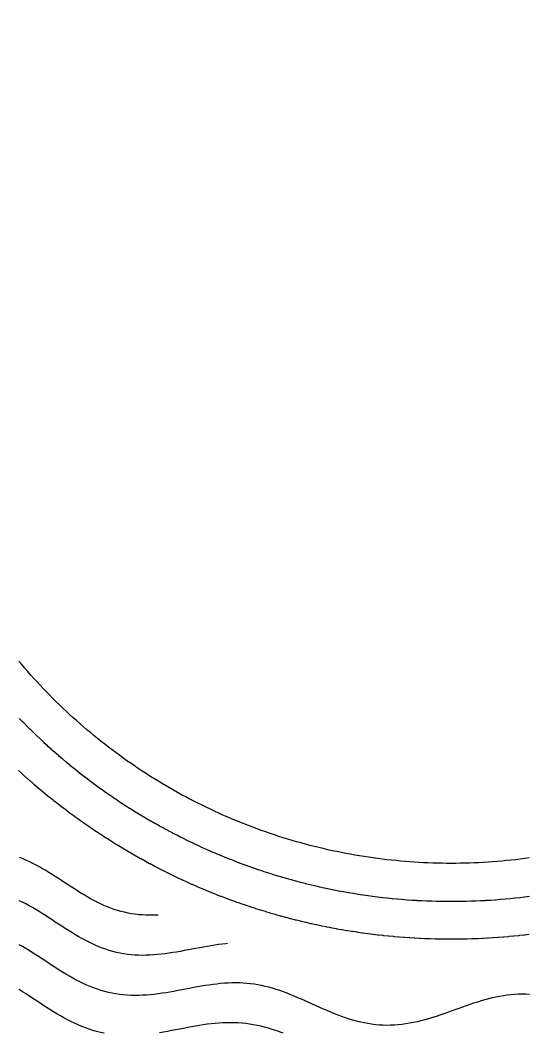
# Model space of a CAD drawing. Header units: millimetres. Extents: x -17.8 to 17.8, y -17.8 to 17.8.
# Drawn here: x -3.41 to 0.59, y -13.78 to -5.78 of the extents above; entities that cross this region are included whole.
import ezdxf

# ---------------------------------------------------------------- set-up
doc = ezdxf.new("R2010")
doc.units = ezdxf.units.MM
for name, color, linetype in [('ALTIN', 2, 'Continuous'), ('DOKU', 8, 'Continuous'), ('KESIM', 1, 'Continuous')]:
    doc.layers.add(name, color=color, linetype=linetype)

msp = doc.modelspace()

# ---------------------------------------------------------------- linework, layer by layer
at = {"layer": 'ALTIN'}
for points in [[(-3.4124, -11.2964), (-3.387, -11.3225), (-3.3853, -11.3242), (-3.3596, -11.3501), (-3.3579, -11.3518), (-3.332, -11.3775), (-3.3303, -11.3792), (-3.3042, -11.4046), (-3.3025, -11.4063), (-3.2762, -11.4315), (-3.2744, -11.4332), (-3.248, -11.4582), (-3.2462, -11.4599), (-3.2195, -11.4847), (-3.2177, -11.4863), (-3.1908, -11.5109), (-3.189, -11.5125), (-3.1619, -11.5369), (-3.1601, -11.5385), (-3.1328, -11.5626), (-3.131, -11.5642), (-3.1035, -11.5881), (-3.1016, -11.5897), (-3.074, -11.6134), (-3.0721, -11.615), (-3.0442, -11.6384), (-3.0424, -11.64), (-3.0143, -11.6632), (-3.0124, -11.6648), (-2.9842, -11.6878), (-2.9823, -11.6893), (-2.9538, -11.712), (-2.9519, -11.7136), (-2.9233, -11.7361), (-2.9214, -11.7376), (-2.8926, -11.7599), (-2.8906, -11.7614), (-2.8617, -11.7834), (-2.8597, -11.7849), (-2.8306, -11.8067), (-2.8286, -11.8082), (-2.7993, -11.8297), (-2.7973, -11.8312), (-2.7678, -11.8525), (-2.7658, -11.8539), (-2.7361, -11.875), (-2.7341, -11.8764), (-2.7042, -11.8973), (-2.7022, -11.8987), (-2.6722, -11.9193), (-2.6702, -11.9206), (-2.64, -11.941), (-2.6379, -11.9424), (-2.6076, -11.9625), (-2.6055, -11.9638), (-2.575, -11.9837), (-2.573, -11.985), (-2.5423, -12.0046), (-2.5402, -12.0059), (-2.5094, -12.0253), (-2.5073, -12.0266), (-2.4763, -12.0457), (-2.4742, -12.0469), (-2.443, -12.0658), (-2.4409, -12.067), (-2.4096, -12.0856), (-2.4075, -12.0869), (-2.3761, -12.1052), (-2.3739, -12.1064), (-2.3423, -12.1245), (-2.3402, -12.1257), (-2.3084, -12.1435), (-2.3063, -12.1447), (-2.2744, -12.1623), (-2.2723, -12.1635), (-2.2402, -12.1807), (-2.2381, -12.1819), (-2.2059, -12.1989), (-2.2037, -12.2001), (-2.1714, -12.2168), (-2.1692, -12.218), (-2.1367, -12.2345), (-2.1346, -12.2356), (-2.102, -12.2518), (-2.0998, -12.2529), (-2.0671, -12.2689), (-2.0648, -12.2699), (-2.032, -12.2856), (-2.0298, -12.2867), (-1.9968, -12.3021), (-1.9946, -12.3031), (-1.9615, -12.3183), (-1.9592, -12.3193), (-1.926, -12.3342), (-1.9238, -12.3352), (-1.8904, -12.3498), (-1.8882, -12.3508), (-1.8547, -12.3651), (-1.8525, -12.3661), (-1.8189, -12.3802), (-1.8166, -12.3811), (-1.7829, -12.3949), (-1.7806, -12.3958), (-1.7468, -12.4093), (-1.7446, -12.4102), (-1.7106, -12.4235), (-1.7084, -12.4244), (-1.6743, -12.4373), (-1.672, -12.4382), (-1.6379, -12.4509), (-1.6356, -12.4517), (-1.6014, -12.4641), (-1.5991, -12.4649), (-1.5647, -12.4771), (-1.5624, -12.4779), (-1.528, -12.4897), (-1.5257, -12.4905), (-1.4912, -12.5021), (-1.4888, -12.5028), (-1.4542, -12.5141), (-1.4519, -12.5149), (-1.4172, -12.5259), (-1.4148, -12.5266), (-1.38, -12.5373), (-1.3777, -12.538), (-1.3428, -12.5484), (-1.3404, -12.5491), (-1.3055, -12.5593), (-1.3031, -12.56), (-1.2681, -12.5698), (-1.2657, -12.5705), (-1.2306, -12.58), (-1.2282, -12.5807), (-1.193, -12.5899), (-1.1906, -12.5906), (-1.1553, -12.5995), (-1.153, -12.6001), (-1.1176, -12.6088), (-1.1152, -12.6094), (-1.0798, -12.6178), (-1.0774, -12.6184), (-1.0419, -12.6265), (-1.0395, -12.6271), (-1.004, -12.6349), (-1.0016, -12.6354), (-0.966, -12.6429), (-0.9636, -12.6434), (-0.9279, -12.6507), (-0.9255, -12.6512), (-0.8897, -12.6581), (-0.8873, -12.6586), (-0.8515, -12.6652), (-0.8491, -12.6657), (-0.8133, -12.6721), (-0.8109, -12.6725), (-0.775, -12.6786), (-0.7725, -12.679), (-0.7366, -12.6847), (-0.7342, -12.6851), (-0.6982, -12.6906), (-0.6958, -12.691), (-0.6597, -12.6962), (-0.6573, -12.6965), (-0.6212, -12.7014), (-0.6188, -12.7017), (-0.5827, -12.7063), (-0.5802, -12.7066), (-0.5441, -12.7109), (-0.5416, -12.7112), (-0.5055, -12.7152), (-0.503, -12.7155), (-0.4668, -12.7192), (-0.4644, -12.7194), (-0.4281, -12.7229), (-0.4257, -12.7231), (-0.3894, -12.7262), (-0.387, -12.7264), (-0.3507, -12.7292), (-0.3482, -12.7294), (-0.3119, -12.7319), (-0.3094, -12.7321), (-0.2731, -12.7343), (-0.2707, -12.7345), (-0.2343, -12.7364), (-0.2318, -12.7365), (-0.1955, -12.7382), (-0.193, -12.7383), (-0.1566, -12.7396), (-0.1542, -12.7397), (-0.1178, -12.7407), (-0.1153, -12.7408), (-0.0789, -12.7415), (-0.0765, -12.7416), (-0.0401, -12.742), (-0.0376, -12.742), (-0.0012, -12.7422), (0.0012, -12.7422), (0.0376, -12.742), (0.0401, -12.742), (0.0765, -12.7416), (0.0789, -12.7415), (0.1153, -12.7408), (0.1178, -12.7407), (0.1542, -12.7397), (0.1566, -12.7396), (0.193, -12.7383), (0.1955, -12.7382), (0.2318, -12.7365), (0.2343, -12.7364), (0.2707, -12.7345), (0.2731, -12.7343), (0.3094, -12.7321), (0.3119, -12.7319), (0.3482, -12.7294), (0.3507, -12.7292), (0.387, -12.7264), (0.3894, -12.7262), (0.4257, -12.7231), (0.4281, -12.7229), (0.4644, -12.7194), (0.4668, -12.7192), (0.503, -12.7155), (0.5055, -12.7152), (0.5416, -12.7112), (0.5441, -12.7109), (0.5802, -12.7066), (0.5827, -12.7063), (0.6188, -12.7017)], [(0.6157, -13.0045), (0.5796, -13.0088), (0.5747, -13.0094), (0.5385, -13.0134), (0.5336, -13.0139), (0.4974, -13.0176), (0.4925, -13.0181), (0.4563, -13.0215), (0.4514, -13.022), (0.4151, -13.0251), (0.4102, -13.0255), (0.3739, -13.0283), (0.3691, -13.0287), (0.3327, -13.0312), (0.3278, -13.0315), (0.2915, -13.0338), (0.2866, -13.0341), (0.2502, -13.036), (0.2453, -13.0362), (0.209, -13.0379), (0.2041, -13.0381), (0.1677, -13.0394), (0.1628, -13.0396), (0.1264, -13.0406), (0.1215, -13.0407), (0.0851, -13.0415), (0.0802, -13.0416), (0.0438, -13.042), (0.0389, -13.042), (0.0025, -13.0422), (-0.0025, -13.0422), (-0.0389, -13.042), (-0.0438, -13.042), (-0.0802, -13.0416), (-0.0851, -13.0415), (-0.1215, -13.0407), (-0.1264, -13.0406), (-0.1628, -13.0396), (-0.1677, -13.0394), (-0.2041, -13.0381), (-0.209, -13.0379), (-0.2453, -13.0362), (-0.2502, -13.036), (-0.2866, -13.0341), (-0.2915, -13.0338), (-0.3278, -13.0315), (-0.3327, -13.0312), (-0.3691, -13.0287), (-0.3739, -13.0283), (-0.4102, -13.0255), (-0.4151, -13.0251), (-0.4514, -13.022), (-0.4563, -13.0215), (-0.4925, -13.0181), (-0.4974, -13.0176), (-0.5336, -13.0139), (-0.5385, -13.0134), (-0.5747, -13.0094), (-0.5796, -13.0088), (-0.6157, -13.0045), (-0.6206, -13.0039), (-0.6567, -12.9993), (-0.6616, -12.9987), (-0.6977, -12.9938), (-0.7025, -12.9931), (-0.7386, -12.9879), (-0.7434, -12.9872), (-0.7794, -12.9817), (-0.7843, -12.9809), (-0.8202, -12.9751), (-0.825, -12.9743), (-0.8609, -12.9683), (-0.8658, -12.9674), (-0.9016, -12.9611), (-0.9064, -12.9602), (-0.9422, -12.9535), (-0.9471, -12.9526), (-0.9828, -12.9456), (-0.9876, -12.9447), (-1.0233, -12.9374), (-1.0281, -12.9364), (-1.0637, -12.9289), (-1.0685, -12.9279), (-1.1041, -12.92), (-1.1089, -12.919), (-1.1443, -12.9108), (-1.1491, -12.9097), (-1.1845, -12.9013), (-1.1893, -12.9002), (-1.2247, -12.8914), (-1.2294, -12.8903), (-1.2647, -12.8813), (-1.2695, -12.88), (-1.3047, -12.8708), (-1.3094, -12.8695), (-1.3445, -12.8599), (-1.3493, -12.8586), (-1.3843, -12.8488), (-1.389, -12.8474), (-1.424, -12.8373), (-1.4287, -12.8359), (-1.4636, -12.8255), (-1.4683, -12.824), (-1.5031, -12.8133), (-1.5078, -12.8119), (-1.5425, -12.8009), (-1.5471, -12.7994), (-1.5818, -12.7881), (-1.5864, -12.7865), (-1.6209, -12.775), (-1.6256, -12.7734), (-1.66, -12.7616), (-1.6647, -12.7599), (-1.699, -12.7478), (-1.7036, -12.7462), (-1.7378, -12.7338), (-1.7424, -12.7321), (-1.7766, -12.7194), (-1.7812, -12.7177), (-1.8152, -12.7047), (-1.8198, -12.7029), (-1.8537, -12.6897), (-1.8582, -12.6879), (-1.892, -12.6744), (-1.8966, -12.6725), (-1.9303, -12.6587), (-1.9348, -12.6568), (-1.9684, -12.6428), (-1.9729, -12.6409), (-2.0064, -12.6265), (-2.0109, -12.6246), (-2.0442, -12.6099), (-2.0487, -12.608), (-2.0819, -12.5931), (-2.0864, -12.591), (-2.1195, -12.5759), (-2.124, -12.5738), (-2.1569, -12.5584), (-2.1614, -12.5563), (-2.1942, -12.5406), (-2.1986, -12.5385), (-2.2314, -12.5225), (-2.2358, -12.5203), (-2.2683, -12.5041), (-2.2727, -12.5019), (-2.3052, -12.4854), (-2.3095, -12.4831), (-2.3419, -12.4664), (-2.3462, -12.4641), (-2.3784, -12.4471), (-2.3827, -12.4447), (-2.4148, -12.4274), (-2.4191, -12.4251), (-2.451, -12.4075), (-2.4552, -12.4052), (-2.487, -12.3873), (-2.4913, -12.3849), (-2.5229, -12.3669), (-2.5271, -12.3644), (-2.5586, -12.3461), (-2.5628, -12.3436), (-2.5941, -12.325), (-2.5983, -12.3225), (-2.6295, -12.3036), (-2.6337, -12.3011), (-2.6647, -12.282), (-2.6688, -12.2794), (-2.6997, -12.26), (-2.7038, -12.2574), (-2.7345, -12.2378), (-2.7386, -12.2351), (-2.7691, -12.2153), (-2.7732, -12.2126), (-2.8036, -12.1925), (-2.8077, -12.1898), (-2.8379, -12.1694), (-2.8419, -12.1666), (-2.8719, -12.146), (-2.876, -12.1433), (-2.9058, -12.1224), (-2.9098, -12.1196), (-2.9395, -12.0985), (-2.9435, -12.0956), (-2.973, -12.0743), (-2.977, -12.0714), (-3.0063, -12.0499), (-3.0102, -12.0469), (-3.0394, -12.0251), (-3.0433, -12.0222), (-3.0723, -12.0001), (-3.0762, -11.9971), (-3.105, -11.9749), (-3.1089, -11.9718), (-3.1375, -11.9493), (-3.1413, -11.9463), (-3.1697, -11.9235), (-3.1735, -11.9204), (-3.2018, -11.8975), (-3.2056, -11.8943), (-3.2336, -11.8711), (-3.2374, -11.868), (-3.2653, -11.8445), (-3.269, -11.8414), (-3.2967, -11.8177), (-3.3004, -11.8145), (-3.3278, -11.7906), (-3.3315, -11.7874), (-3.3588, -11.7633), (-3.3625, -11.76), (-3.3896, -11.7356), (-3.3932, -11.7324), (-3.4201, -11.7078)]]:
    msp.add_lwpolyline(points, dxfattribs=at)
at = {"layer": 'DOKU'}
for points in [[(-2.3166, -12.8506), (-2.3238, -12.851), (-2.353, -12.852), (-2.382, -12.8522), (-2.4109, -12.8516), (-2.4397, -12.8501), (-2.4683, -12.8478), (-2.4967, -12.8445), (-2.525, -12.8404), (-2.5531, -12.8353), (-2.581, -12.8292), (-2.6087, -12.8223), (-2.6362, -12.8144), (-2.6636, -12.8056), (-2.6907, -12.796), (-2.7176, -12.7855), (-2.7444, -12.7741), (-2.7709, -12.7621), (-2.7973, -12.7493), (-2.8235, -12.7358), (-2.8495, -12.7217), (-2.8753, -12.7071), (-2.901, -12.692), (-2.9266, -12.6765), (-2.952, -12.6606), (-2.9774, -12.6445), (-3.0026, -12.6281), (-3.0278, -12.6116), (-3.0529, -12.5951), (-3.078, -12.5786), (-3.103, -12.5622), (-3.1281, -12.546), (-3.1531, -12.53), (-3.1782, -12.5144), (-3.2034, -12.4991), (-3.2286, -12.4842), (-3.254, -12.4699), (-3.2794, -12.4561), (-3.305, -12.4429), (-3.3307, -12.4304), (-3.3566, -12.4186), (-3.3827, -12.4075), (-3.4089, -12.3971)], [(-1.768, -13.0768), (-1.7798, -13.0778), (-1.8093, -13.0809), (-1.8389, -13.0845), (-1.8686, -13.0887), (-1.8984, -13.0933), (-1.9283, -13.0983), (-1.9583, -13.1036), (-1.9884, -13.1091), (-2.0186, -13.1148), (-2.0488, -13.1206), (-2.079, -13.1264), (-2.1093, -13.1321), (-2.1396, -13.1377), (-2.1699, -13.143), (-2.2002, -13.1481), (-2.2305, -13.1528), (-2.2608, -13.157), (-2.291, -13.1607), (-2.3211, -13.1638), (-2.3512, -13.1663), (-2.3812, -13.1681), (-2.411, -13.1691), (-2.4408, -13.1693), (-2.4704, -13.1687), (-2.4999, -13.1672), (-2.5292, -13.1648), (-2.5583, -13.1615), (-2.5873, -13.1572), (-2.6161, -13.1519), (-2.6447, -13.1458), (-2.6731, -13.1386), (-2.7013, -13.1306), (-2.7293, -13.1216), (-2.7571, -13.1117), (-2.7847, -13.1009), (-2.8121, -13.0893), (-2.8393, -13.0769), (-2.8663, -13.0638), (-2.8931, -13.05), (-2.9198, -13.0356), (-2.9463, -13.0206), (-2.9726, -13.0051), (-2.9988, -12.9892), (-3.0249, -12.973), (-3.0508, -12.9564), (-3.0767, -12.9397), (-3.1025, -12.9228), (-3.1282, -12.9059), (-3.1539, -12.889), (-3.1796, -12.8722), (-3.2052, -12.8555), (-3.2309, -12.8392), (-3.2567, -12.8231), (-3.2824, -12.8075), (-3.3083, -12.7922), (-3.3343, -12.7776), (-3.3603, -12.7634), (-3.3865, -12.7499), (-3.4129, -12.7371)], [(0.6179, -13.4775), (0.5884, -13.4765), (0.5589, -13.4764), (0.5295, -13.4771), (0.5001, -13.4787), (0.4708, -13.4812), (0.4414, -13.4845), (0.4121, -13.4886), (0.3828, -13.4936), (0.3535, -13.4993), (0.3242, -13.5058), (0.2949, -13.513), (0.2655, -13.5208), (0.2362, -13.5292), (0.2068, -13.5382), (0.1773, -13.5476), (0.1479, -13.5574), (0.1184, -13.5676), (0.0889, -13.578), (0.0593, -13.5886), (0.0297, -13.5993), (0, -13.61), (-0.0297, -13.6206), (-0.0595, -13.6311), (-0.0893, -13.6414), (-0.1191, -13.6514), (-0.149, -13.661), (-0.179, -13.6701), (-0.2089, -13.6787), (-0.2389, -13.6867), (-0.2689, -13.694), (-0.2989, -13.7006), (-0.329, -13.7064), (-0.359, -13.7114), (-0.3891, -13.7155), (-0.4191, -13.7187), (-0.4492, -13.721), (-0.4792, -13.7223), (-0.5092, -13.7226), (-0.5391, -13.7219), (-0.5691, -13.7202), (-0.5989, -13.7176), (-0.6287, -13.7139), (-0.6585, -13.7093), (-0.6882, -13.7037), (-0.7178, -13.6973), (-0.7474, -13.69), (-0.7769, -13.6818), (-0.8063, -13.6729), (-0.8357, -13.6632), (-0.8649, -13.6529), (-0.8941, -13.642), (-0.9233, -13.6305), (-0.9523, -13.6186), (-0.9813, -13.6064), (-1.0102, -13.5938), (-1.039, -13.581), (-1.0678, -13.568), (-1.0966, -13.555), (-1.1253, -13.5421), (-1.1539, -13.5292), (-1.1825, -13.5165), (-1.2111, -13.504), (-1.2397, -13.4919), (-1.2683, -13.4802), (-1.2969, -13.469), (-1.3255, -13.4583), (-1.3542, -13.4482), (-1.3828, -13.4387), (-1.4115, -13.4299), (-1.4403, -13.4219), (-1.4691, -13.4147), (-1.4981, -13.4083), (-1.527, -13.4027), (-1.5561, -13.3979), (-1.5853, -13.394), (-1.6146, -13.391), (-1.6439, -13.3888), (-1.6734, -13.3875), (-1.703, -13.387), (-1.7328, -13.3873), (-1.7626, -13.3884), (-1.7926, -13.3902), (-1.8227, -13.3927), (-1.8529, -13.3959), (-1.8832, -13.3996), (-1.9136, -13.4038), (-1.9441, -13.4085), (-1.9748, -13.4136), (-2.0055, -13.4191), (-2.0363, -13.4247), (-2.0672, -13.4306), (-2.0981, -13.4365), (-2.1291, -13.4424), (-2.1601, -13.4483), (-2.1911, -13.454), (-2.2222, -13.4595), (-2.2532, -13.4647), (-2.2842, -13.4695), (-2.3152, -13.4738), (-2.3462, -13.4776), (-2.377, -13.4808), (-2.4078, -13.4833), (-2.4385, -13.4851), (-2.4691, -13.4862), (-2.4996, -13.4864), (-2.5299, -13.4858), (-2.5601, -13.4842), (-2.5901, -13.4818), (-2.6199, -13.4784), (-2.6496, -13.474), (-2.6791, -13.4686), (-2.7084, -13.4623), (-2.7374, -13.455), (-2.7663, -13.4467), (-2.795, -13.4375), (-2.8235, -13.4274), (-2.8517, -13.4164), (-2.8798, -13.4045), (-2.9076, -13.3918), (-2.9353, -13.3784), (-2.9628, -13.3643), (-2.9901, -13.3495), (-3.0172, -13.3341), (-3.0442, -13.3183), (-3.071, -13.302), (-3.0977, -13.2853), (-3.1243, -13.2684), (-3.1508, -13.2512), (-3.1772, -13.234), (-3.2035, -13.2166), (-3.2298, -13.1993), (-3.2561, -13.1821), (-3.2824, -13.1651), (-3.3087, -13.1483), (-3.3351, -13.1319), (-3.3615, -13.1158), (-3.388, -13.1003), (-3.4145, -13.0852)], [(-2.7421, -13.7853), (-2.772, -13.7788), (-2.8018, -13.7713), (-2.8314, -13.7629), (-2.8607, -13.7534), (-2.8899, -13.7431), (-2.9188, -13.7318), (-2.9475, -13.7197), (-2.976, -13.7067), (-3.0043, -13.6929), (-3.0324, -13.6785), (-3.0604, -13.6634), (-3.0881, -13.6477), (-3.1158, -13.6314), (-3.1432, -13.6148), (-3.1705, -13.5977), (-3.1978, -13.5804), (-3.2249, -13.5628), (-3.2519, -13.5451), (-3.2789, -13.5274), (-3.3058, -13.5096), (-3.3327, -13.492), (-3.3596, -13.4746), (-3.3865, -13.4575), (-3.4135, -13.4406)], [(-1.3274, -13.7857), (-1.3567, -13.7747), (-1.386, -13.7644), (-1.4153, -13.7547), (-1.4447, -13.7457), (-1.4742, -13.7375), (-1.5037, -13.7301), (-1.5333, -13.7235), (-1.5629, -13.7178), (-1.5927, -13.7129), (-1.6226, -13.7089), (-1.6525, -13.7058), (-1.6826, -13.7036), (-1.7128, -13.7023), (-1.7431, -13.7018), (-1.7735, -13.7021), (-1.8041, -13.7032), (-1.8347, -13.705), (-1.8655, -13.7076), (-1.8964, -13.7108), (-1.9275, -13.7146), (-1.9586, -13.719), (-1.9899, -13.7238), (-2.0212, -13.729), (-2.0526, -13.7346), (-2.0842, -13.7404), (-2.1158, -13.7464), (-2.1474, -13.7524), (-2.1791, -13.7585), (-2.2109, -13.7645), (-2.2426, -13.7703), (-2.2744, -13.776), (-2.3062, -13.7812)]]:
    msp.add_lwpolyline(points, dxfattribs=at)
at = {"layer": 'KESIM'}
msp.add_lwpolyline([(0.6169, -12.3992), (0.5808, -12.4041), (0.5447, -12.4087), (0.5086, -12.413), (0.4724, -12.4171), (0.4362, -12.4208), (0.3999, -12.4242), (0.3637, -12.4273), (0.3274, -12.4301), (0.291, -12.4327), (0.2547, -12.4349), (0.2184, -12.4368), (0.182, -12.4385), (0.1456, -12.4398), (0.1092, -12.4409), (0.0728, -12.4416), (0.0364, -12.4421), (0, -12.4422), (-0.0364, -12.4421), (-0.0728, -12.4416), (-0.1092, -12.4409), (-0.1456, -12.4398), (-0.182, -12.4385), (-0.2184, -12.4368), (-0.2547, -12.4349), (-0.291, -12.4327), (-0.3274, -12.4301), (-0.3637, -12.4273), (-0.3999, -12.4242), (-0.4362, -12.4208), (-0.4724, -12.4171), (-0.5086, -12.413), (-0.5447, -12.4087), (-0.5808, -12.4041), (-0.6169, -12.3992), (-0.653, -12.394), (-0.6889, -12.3885), (-0.7249, -12.3828), (-0.7608, -12.3767), (-0.7966, -12.3703), (-0.8324, -12.3637), (-0.8682, -12.3567), (-0.9038, -12.3494), (-0.9394, -12.3419), (-0.975, -12.3341), (-1.0105, -12.326), (-1.0459, -12.3175), (-1.0813, -12.3088), (-1.1165, -12.2998), (-1.1517, -12.2906), (-1.1869, -12.281), (-1.2219, -12.2711), (-1.2569, -12.261), (-1.2918, -12.2506), (-1.3266, -12.2399), (-1.3613, -12.2289), (-1.3959, -12.2176), (-1.4304, -12.206), (-1.4648, -12.1942), (-1.4992, -12.1821), (-1.5334, -12.1697), (-1.5675, -12.157), (-1.6015, -12.144), (-1.6354, -12.1308), (-1.6692, -12.1173), (-1.7029, -12.1035), (-1.7365, -12.0894), (-1.77, -12.0751), (-1.8033, -12.0604), (-1.8365, -12.0455), (-1.8696, -12.0304), (-1.9026, -12.015), (-1.9355, -11.9993), (-1.9682, -11.9833), (-2.0008, -11.967), (-2.0332, -11.9505), (-2.0655, -11.9338), (-2.0977, -11.9167), (-2.1298, -11.8995), (-2.1616, -11.8819), (-2.1934, -11.8641), (-2.225, -11.846), (-2.2565, -11.8277), (-2.2878, -11.8091), (-2.3189, -11.7902), (-2.3499, -11.7711), (-2.3807, -11.7518), (-2.4114, -11.7322), (-2.4419, -11.7123), (-2.4723, -11.6922), (-2.5025, -11.6719), (-2.5325, -11.6513), (-2.5623, -11.6305), (-2.592, -11.6094), (-2.6215, -11.588), (-2.6509, -11.5665), (-2.68, -11.5447), (-2.709, -11.5226), (-2.7378, -11.5003), (-2.7664, -11.4778), (-2.7948, -11.4551), (-2.8231, -11.4321), (-2.8511, -11.4089), (-2.879, -11.3854), (-2.9066, -11.3618), (-2.9341, -11.3379), (-2.9614, -11.3138), (-2.9884, -11.2894), (-3.0153, -11.2649), (-3.042, -11.2401), (-3.0685, -11.2151), (-3.0947, -11.1899), (-3.1208, -11.1645), (-3.1466, -11.1388), (-3.1723, -11.113), (-3.1977, -11.0869), (-3.2229, -11.0607), (-3.2479, -11.0342), (-3.2727, -11.0075), (-3.2972, -10.9806), (-3.3216, -10.9536), (-3.3457, -10.9263), (-3.3696, -10.8988), (-3.3932, -10.8712), (-3.4167, -10.8433)], dxfattribs=at)
msp.add_circle((0, 0), 17.8, dxfattribs=at)

doc.saveas('drawing.dxf')
